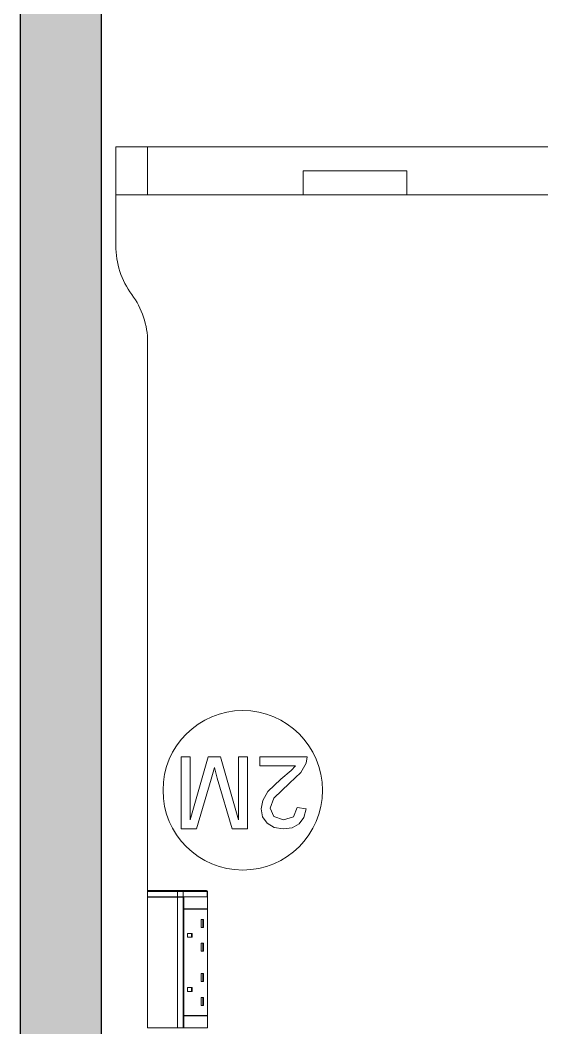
# Model space of a CAD drawing. Header units: millimetres. Extents: x 155927 to 317870, y -36033 to 97293.
# Drawn here: x 180999 to 181653, y 11082 to 12345 of the extents above; entities that cross this region are included whole.
import ezdxf

# ---------------------------------------------------------------- set-up
doc = ezdxf.new("R2010")
doc.units = ezdxf.units.MM
doc.header["$MEASUREMENT"] = 0
for name, color, linetype, lineweight in [('A-WALL-PATT', 7, 'CONTINUOUS', 9), ('I-FURN', 8, 'CONTINUOUS', 9), ('I-WALL', 7, 'CONTINUOUS', 9)]:
    doc.layers.add(name, color=color, linetype=linetype, lineweight=lineweight)

msp = doc.modelspace()

# ---------------------------------------------------------------- hatches: boundary and pattern name
at = {"layer": 'A-WALL-PATT'}
msp.add_hatch(color=256, dxfattribs=at).paths.add_polyline_path([(180998.8, 9369.6), (181100.8, 9369.6), (181100.8, 13607.6), (180998.8, 13607.6), (180998.8, 9818)], flags=0)

# ---------------------------------------------------------------- linework, layer by layer
at = {"layer": 'I-FURN'}
for p, q in [((181158.8, 12185.8), (181118.8, 12185.8)), ((181118.8, 12185.8), (181918.8, 12185.8)), ((181118.8, 12125.8), (181118.8, 12185.8)), ((181118.8, 12125.8), (181118.8, 12185.8)), ((181118.8, 12185.8), (181118.8, 12061.9)), ((181918.8, 12185.8), (181118.8, 12185.8)), ((181118.8, 12185.8), (181918.8, 12185.8)), ((181118.8, 12061.9), (181118.8, 12185.8)), ((181878.8, 12185.8), (181158.8, 12185.8)), ((181158.8, 12125.8), (181158.8, 12185.8)), ((181158.8, 12125.8), (181158.8, 12185.8)), ((181353.8, 12125.8), (181353.8, 12155.8)), ((181353.8, 12155.8), (181483.8, 12155.8)), ((181353.8, 12125.8), (181353.8, 12155.8)), ((181483.8, 12155.8), (181353.8, 12155.8)), ((181483.8, 12125.8), (181483.8, 12155.8)), ((181483.8, 12155.8), (181483.8, 12125.8)), ((181353.8, 12125.8), (181118.8, 12125.8)), ((181118.8, 12125.8), (181158.8, 12125.8)), ((181158.8, 12125.8), (181878.8, 12125.8)), ((181483.8, 12125.8), (181353.8, 12125.8)), ((181918.8, 12125.8), (181483.8, 12125.8)), ((181158.8, 11940.8), (181158.8, 11252.6)), ((181158.8, 11252.6), (181158.8, 11940.8)), ((181212.1, 11421.2), (181200.8, 11421.2)), ((181200.8, 11421.2), (181200.8, 11330.8)), ((181234.9, 11421.2), (181212.1, 11342.1)), ((181212.1, 11342.1), (181212.1, 11421.2)), ((181250.2, 11421.2), (181234.9, 11421.2)), ((181272.9, 11342.1), (181250.2, 11421.2)), ((181284.2, 11421.2), (181272.9, 11421.2)), ((181272.9, 11421.2), (181272.9, 11342.1)), ((181284.2, 11330.8), (181284.2, 11421.2)), ((181359.1, 11421.2), (181299.7, 11421.2)), ((181299.7, 11421.2), (181299.7, 11409.9)), ((181357.8, 11413.4), (181359.1, 11421.2)), ((181238.5, 11393.4), (181242.5, 11407.8)), ((181242.5, 11407.8), (181246.2, 11394.5)), ((181299.7, 11409.9), (181344.1, 11409.9)), ((181344.1, 11409.9), (181339, 11404.1)), ((181351, 11401.4), (181357.8, 11413.4)), ((181220.3, 11330.8), (181238.5, 11393.4)), ((181246.2, 11394.5), (181264.7, 11330.8)), ((181326, 11393.3), (181309.8, 11377.8)), ((181339, 11404.1), (181326, 11393.3)), ((181336.8, 11388.3), (181351, 11401.4)), ((181317.3, 11369.5), (181336.8, 11388.3)), ((181309.8, 11377.8), (181303.2, 11366.7)), ((181312.4, 11356.7), (181317.3, 11369.5)), ((181303.2, 11366.7), (181301.1, 11356)), ((181301.1, 11356), (181303, 11346.1)), ((181317, 11346.3), (181312.4, 11356.7)), ((181346.3, 11357.6), (181341.6, 11346.2)), ((181357.6, 11356.2), (181346.3, 11357.6)), ((181354.9, 11345.3), (181357.6, 11356.2)), ((181303, 11346.1), (181308.6, 11338)), ((181329.1, 11342.1), (181317, 11346.3)), ((181341.6, 11346.2), (181329.1, 11342.1)), ((181349, 11337.3), (181354.9, 11345.3)), ((181200.8, 11330.8), (181220.3, 11330.8)), ((181264.7, 11330.8), (181284.2, 11330.8)), ((181308.6, 11338), (181317.4, 11332.6)), ((181317.4, 11332.6), (181328.8, 11330.8)), ((181328.8, 11330.8), (181340.2, 11332.4)), ((181340.2, 11332.4), (181349, 11337.3)), ((181159.8, 11253.6), (181159.8, 11253.6)), ((181196.9, 11253.6), (181159.8, 11253.6)), ((181159.8, 11253.6), (181163.8, 11253.6)), ((181163.8, 11252.6), (181163.8, 11253.6)), ((181163.8, 11253.6), (181202.4, 11253.6)), ((181202.4, 11253.6), (181196.9, 11253.6)), ((181232.7, 11253.6), (181202.4, 11253.6)), ((181232.7, 11253.6), (181202.4, 11253.6)), ((181158.8, 11252.6), (181158.8, 11245.6)), ((181158.8, 11252.6), (181196.3, 11252.6)), ((181158.8, 11252.6), (181158.8, 11245.6)), ((181158.8, 11245.6), (181196.3, 11245.6)), ((181158.8, 11245.5), (181158.8, 11081.6)), ((181158.8, 11081.6), (181158.8, 11245.5)), ((181196.3, 11245.5), (181158.8, 11245.5)), ((181196.3, 11252.6), (181203.2, 11252.6)), ((181196.3, 11252.6), (181196.3, 11245.6)), ((181196.3, 11245.6), (181203.2, 11245.6)), ((181196.3, 11081.6), (181196.3, 11245.5)), ((181203.2, 11245.5), (181196.3, 11245.5)), ((181204, 11245.6), (181201.6, 11245.6)), ((181203.2, 11252.6), (181233.5, 11252.6)), ((181203.2, 11252.6), (181203.2, 11245.6)), ((181203.2, 11245.6), (181233.5, 11245.6)), ((181203.2, 11081.6), (181203.2, 11245.5)), ((181203.2, 11245.5), (181203.8, 11245.5)), ((181203.8, 11245.5), (181203.8, 11230.6)), ((181204, 11230.6), (181204, 11245.6)), ((181204, 11245.6), (181233.9, 11245.6)), ((181233.3, 11253.4), (181233.3, 11253.4)), ((181233.5, 11252.6), (181233.7, 11252.6)), ((181233.5, 11252.6), (181233.5, 11245.6)), ((181233.5, 11245.6), (181233.7, 11245.6)), ((181233.7, 11245.6), (181233.7, 11252.6)), ((181233.7, 11245.6), (181233.7, 11252.6)), ((181233.7, 11245.6), (181233.7, 11252.6)), ((181233.7, 11081.6), (181233.7, 11245.5)), ((181233.9, 11245.6), (181233.9, 11230.6)), ((181203.8, 11230.1), (181203.8, 11097.1)), ((181233.9, 11230.6), (181204, 11230.6)), ((181204, 11097.1), (181204, 11230.1)), ((181233.9, 11230.1), (181204, 11230.1)), ((181233.5, 11230.6), (181233.5, 11230.1)), ((181233.9, 11230.1), (181233.9, 11097.1)), ((181228.8, 11217.5), (181226, 11217.5)), ((181226, 11207.5), (181226, 11217.5)), ((181228.1, 11207.5), (181228.1, 11217.5)), ((181228.8, 11207.5), (181228.8, 11217.5)), ((181228.8, 11207.5), (181226, 11207.5)), ((181214.5, 11200), (181208.8, 11200)), ((181208.8, 11195), (181208.8, 11200)), ((181214.5, 11195), (181208.8, 11195)), ((181213.8, 11195), (181213.8, 11200)), ((181214.5, 11195), (181214.5, 11200)), ((181228.8, 11187.5), (181226, 11187.5)), ((181226, 11177.5), (181226, 11187.5)), ((181228.1, 11177.5), (181228.1, 11187.5)), ((181228.8, 11177.5), (181228.8, 11187.5)), ((181228.8, 11177.5), (181226, 11177.5)), ((181228.8, 11149.7), (181226, 11149.7)), ((181226, 11139.7), (181226, 11149.7)), ((181228.1, 11139.7), (181228.1, 11149.7)), ((181228.8, 11139.7), (181228.8, 11149.7)), ((181208.8, 11132.2), (181208.8, 11127.2)), ((181214.5, 11132.2), (181208.8, 11132.2)), ((181213.8, 11127.2), (181213.8, 11132.2)), ((181214.5, 11127.2), (181214.5, 11132.2)), ((181228.8, 11139.7), (181226, 11139.7)), ((181208.8, 11127.2), (181214.5, 11127.2)), ((181228.8, 11119.7), (181226, 11119.7)), ((181226, 11109.7), (181226, 11119.7)), ((181228.1, 11109.7), (181228.1, 11119.7)), ((181228.8, 11109.7), (181228.8, 11119.7)), ((181228.8, 11109.7), (181226, 11109.7)), ((181203.8, 11096.6), (181203.8, 11081.6)), ((181233.9, 11097.1), (181204, 11097.1)), ((181204, 11081.6), (181204, 11096.6)), ((181204, 11096.6), (181233.9, 11096.6)), ((181233.5, 11097.1), (181233.5, 11096.6)), ((181233.9, 11096.6), (181233.9, 11081.6)), ((181158.8, 11081.6), (181196.3, 11081.6)), ((181196.3, 11081.6), (181203.2, 11081.6)), ((181203.8, 11081.6), (181203.2, 11081.6)), ((181233.9, 11081.6), (181204, 11081.6))]:
    msp.add_line(p, q, dxfattribs=at)
at = {"layer": 'I-FURN', "flags": 128}
for points in [[(181158.8, 11252.6), (181158.8, 11252.7), (181158.8, 11252.7), (181158.8, 11252.8), (181158.8, 11252.8), (181158.8, 11252.8), (181158.9, 11252.9), (181158.9, 11252.9), (181158.9, 11253), (181158.9, 11253), (181158.9, 11253), (181158.9, 11253.1), (181158.9, 11253.1), (181159, 11253.1), (181159, 11253.2), (181159, 11253.2), (181159, 11253.2), (181159, 11253.3), (181159.1, 11253.3), (181159.1, 11253.3), (181159.1, 11253.4), (181159.2, 11253.4), (181159.2, 11253.4), (181159.2, 11253.4), (181159.2, 11253.5), (181159.3, 11253.5), (181159.3, 11253.5), (181159.4, 11253.5), (181159.4, 11253.5), (181159.4, 11253.6), (181159.5, 11253.6), (181159.5, 11253.6), (181159.5, 11253.6), (181159.6, 11253.6), (181159.6, 11253.6), (181159.7, 11253.6), (181159.7, 11253.6), (181159.7, 11253.6), (181159.8, 11253.6), (181159.8, 11253.6), (181159.8, 11253.6)], [(181196.9, 11253.6), (181194.1, 11253.6), (181191.4, 11253.6), (181188.8, 11253.6), (181186.2, 11253.6), (181183.8, 11253.6), (181181.5, 11253.6), (181179.3, 11253.6), (181177.1, 11253.6), (181175.1, 11253.6), (181173.2, 11253.6), (181171.4, 11253.6), (181169.8, 11253.6), (181168.2, 11253.6), (181166.8, 11253.6), (181165.5, 11253.6), (181164.3, 11253.6), (181163.3, 11253.6), (181162.3, 11253.6), (181161.6, 11253.6), (181160.9, 11253.6), (181160.4, 11253.6), (181160, 11253.6), (181159.8, 11253.6)], [(181159.8, 11253.6), (181159.8, 11253.6), (181159.8, 11253.6), (181159.9, 11253.6), (181159.9, 11253.6), (181159.9, 11253.6), (181159.9, 11253.6), (181160, 11253.6), (181160, 11253.6), (181160.1, 11253.6), (181160.1, 11253.6), (181160.2, 11253.6), (181160.3, 11253.6), (181160.4, 11253.6), (181160.4, 11253.6), (181160.5, 11253.6), (181160.6, 11253.6), (181160.7, 11253.6), (181160.8, 11253.6), (181160.9, 11253.6), (181161, 11253.6), (181161.2, 11253.6), (181161.3, 11253.6), (181161.4, 11253.6), (181161.5, 11253.6), (181161.7, 11253.6), (181161.8, 11253.6), (181161.9, 11253.6), (181162.1, 11253.6), (181162.2, 11253.6), (181162.4, 11253.6), (181162.5, 11253.6), (181162.7, 11253.6), (181162.8, 11253.6), (181163, 11253.6), (181163.1, 11253.6), (181163.3, 11253.6), (181163.5, 11253.6), (181163.6, 11253.6), (181163.8, 11253.6), (181163.8, 11253.6)], [(181202.4, 11253.6), (181202.3, 11253.6), (181202.2, 11253.6), (181202.1, 11253.6), (181202, 11253.6), (181201.9, 11253.6), (181201.8, 11253.6), (181201.6, 11253.6), (181201.5, 11253.6), (181201.4, 11253.6), (181201.2, 11253.6), (181201.1, 11253.6), (181201, 11253.6), (181200.8, 11253.6), (181200.7, 11253.6), (181200.5, 11253.6), (181200.4, 11253.6), (181200.2, 11253.6), (181200.1, 11253.6), (181199.9, 11253.6), (181199.7, 11253.6), (181199.6, 11253.6), (181199.4, 11253.6), (181199.3, 11253.6), (181199.1, 11253.6), (181199, 11253.6), (181198.8, 11253.6), (181198.6, 11253.6), (181198.5, 11253.6), (181198.3, 11253.6), (181198.2, 11253.6), (181198, 11253.6), (181197.9, 11253.6), (181197.7, 11253.6), (181197.6, 11253.6), (181197.4, 11253.6), (181197.3, 11253.6), (181197.1, 11253.6), (181197, 11253.6), (181196.9, 11253.6)], [(181233.5, 11253.1), (181233.6, 11253.1), (181233.6, 11253.1), (181233.6, 11253), (181233.6, 11253), (181233.6, 11253), (181233.6, 11252.9), (181233.6, 11252.9), (181233.6, 11252.8), (181233.7, 11252.8), (181233.7, 11252.8), (181233.7, 11252.7), (181233.7, 11252.7), (181233.7, 11252.7), (181233.7, 11252.6)]]:
    msp.add_lwpolyline(points, dxfattribs=at)
at = {"layer": 'I-FURN'}
for centre, start, end in [((181218.9, 12060.8), 179.3744, 216.8699), ((181218.9, 12060.8), 179.3744, 216.8699), ((181058.8, 11940.8), 0, 36.8699), ((181058.8, 11940.8), 0, 36.8699), ((181278.1, 11379.3), 0, 180), ((181278.1, 11379.3), 180, 0)]:
    msp.add_arc(centre, 100, start, end, dxfattribs=at)
for centre, ratio, start_param, end_param in [((181159.8, 11252.6), 0.998113, 0, 1.570796), ((181196.9, 11252.6), 0.56467, 0, 1.570796), ((181202.4, 11252.6), 0.819152, 4.712389, 6.283185), ((181232.7, 11252.6), 0.819152, 4.712389, 6.283185)]:
    msp.add_ellipse(centre, major_axis=(0, 1), ratio=ratio, start_param=start_param, end_param=end_param, dxfattribs=at)
at = {"layer": 'I-WALL', "lineweight": 30}
for p, q in [((180998.8, 13607.6), (180998.8, 9369.6)), ((181100.8, 9369.6), (181100.8, 13505.6))]:
    msp.add_line(p, q, dxfattribs=at)

doc.saveas('drawing.dxf')
